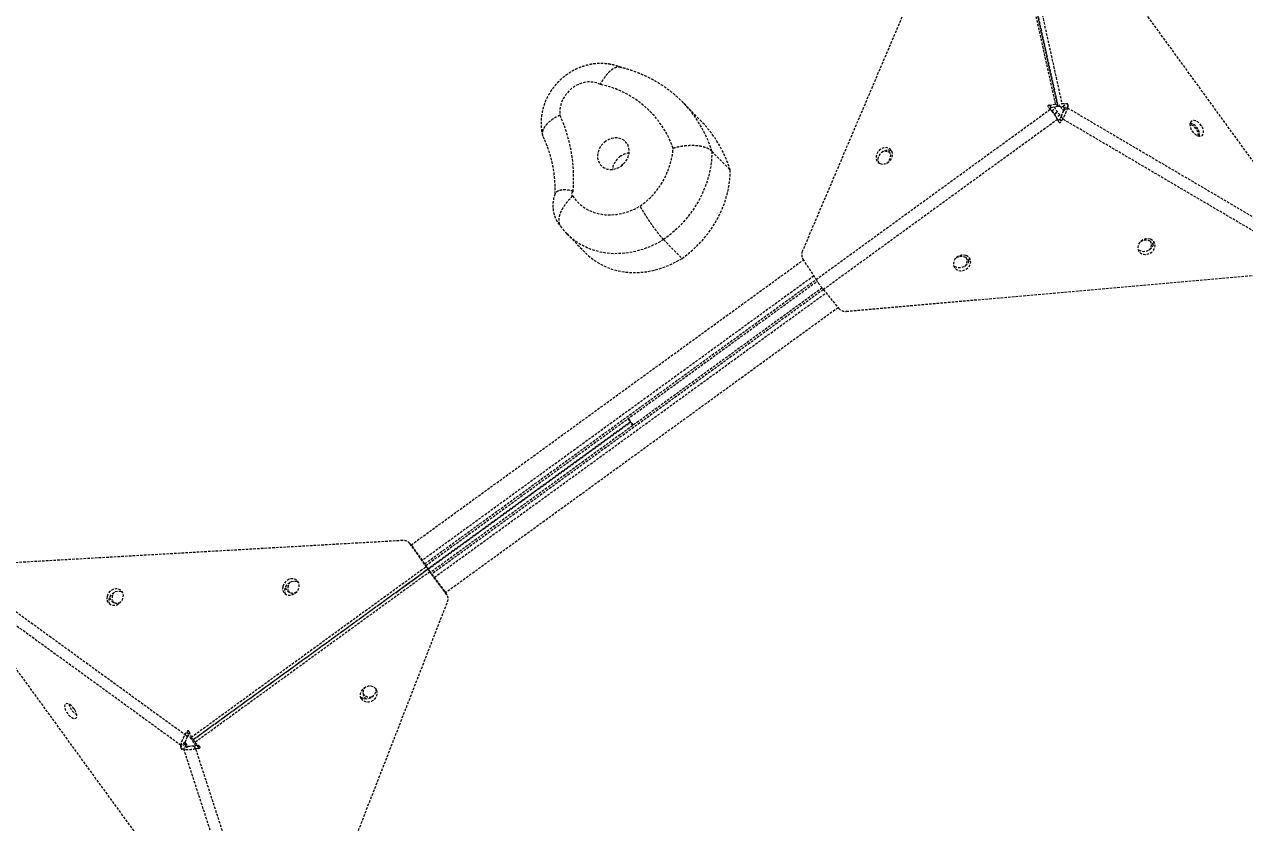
# Model space of a CAD drawing. Header units: millimetres. Extents: x -6061 to 5100, y -3651 to 3328.
# Drawn here: x -2573 to -1958, y -603 to -201 of the extents above; entities that cross this region are included whole.
import ezdxf

# ---------------------------------------------------------------- set-up
doc = ezdxf.new("R2010")
doc.units = ezdxf.units.MM
doc.linetypes.add('HIDDEN', pattern=[1.905, 1.27, -0.635])
for name, color, linetype in [('DIKOM_ОБЪЕКТ', 7, 'Continuous'), ('DIKOM_РАЗМЕР_ЗОНА', 7, 'Continuous'), ('DIKOM_РАЗМЕР_ОБЪЕКТА', 7, 'Continuous')]:
    doc.layers.add(name, color=color, linetype=linetype)
doc.styles.add('style1', font='arialbd.ttf', dxfattribs={"width": 0.8})
doc.dimstyles.new('1-50', dxfattribs={"dimtxt": 300, "dimasz": 200, "dimexe": 100, "dimexo": 0, "dimgap": 100, "dimtad": 1, "dimtxsty": 'style1', "dimcen": 200, "dimclrd": 7, "dimclre": 7, "dimclrt": 7, "dimadec": 1, "dimazin": 2, "dimtfac": 1, "dimtmove": 0, "dimatfit": 2, "dimfxl": 0, "dimlwd": 25, "dimlwe": 18, "dimarcsym": 0})

# ---------------------------------------------------------------- blocks, each defined once
blk = doc.blocks.new('*D0')
at = {"layer": 'Defpoints', "color": 0, "transparency": 16777216}
for p in [(3244.44, 1090.08), (-2954.24, -571.35), (3244.44, -1487.03)]:
    blk.add_point(p, dxfattribs=at)
at = {"layer": 'DIKOM_РАЗМЕР_ОБЪЕКТА', "color": 7, "lineweight": 18, "transparency": 16777216}
for p, q in [((3244.44, 1090.08), (3244.44, -1587.03)), ((-2954.24, -571.35), (-2954.24, -1587.03))]:
    blk.add_line(p, q, dxfattribs=at)
at = {"layer": 'DIKOM_РАЗМЕР_ОБЪЕКТА', "color": 7, "lineweight": 25, "transparency": 16777216}
blk.add_line((-2754.24, -1487.03), (3044.44, -1487.03), dxfattribs=at)
at = {"layer": 'DIKOM_РАЗМЕР_ОБЪЕКТА', "color": 7, "transparency": 16777216}
for points in [[(-2754.24, -1453.69), (-2754.24, -1520.36), (-2954.24, -1487.03)], [(3044.44, -1453.69), (3044.44, -1520.36), (3244.44, -1487.03)]]:
    blk.add_solid(points, dxfattribs=at)
at = {"layer": 'DIKOM_РАЗМЕР_ОБЪЕКТА', "color": 7, "transparency": 16777216, "insert": (279.31, -1118.98), "char_height": 300, "attachment_point": 5, "style": 'style1'}
blk.add_mtext('{\\fArial|b0|i0|c204|p34;\\H1.75x;6200}', dxfattribs=at)
blk = doc.blocks.new('*D1')
at = {"layer": 'Defpoints', "color": 0, "transparency": 16777216}
for p in [(2324.34, 3327.92), (-5419.16, -2822.08), (-1808.64, -2822.08)]:
    blk.add_point(p, dxfattribs=at)
at = {"layer": 'DIKOM_РАЗМЕР_ЗОНА', "color": 7, "lineweight": 18, "transparency": 16777216}
for p, q in [((2324.34, 3327.92), (-5519.16, 3327.92)), ((-1808.64, -2822.08), (-5519.16, -2822.08))]:
    blk.add_line(p, q, dxfattribs=at)
at = {"layer": 'DIKOM_РАЗМЕР_ЗОНА', "color": 7, "lineweight": 25, "transparency": 16777216}
blk.add_line((-5419.16, 3127.92), (-5419.16, -2622.08), dxfattribs=at)
at = {"layer": 'DIKOM_РАЗМЕР_ЗОНА', "color": 7, "transparency": 16777216}
for points in [[(-5452.49, 3127.92), (-5385.83, 3127.92), (-5419.16, 3327.92)], [(-5452.49, -2622.08), (-5385.83, -2622.08), (-5419.16, -2822.08)]]:
    blk.add_solid(points, dxfattribs=at)
at = {"layer": 'DIKOM_РАЗМЕР_ЗОНА', "color": 7, "transparency": 16777216, "insert": (-5787.21, -178.18), "char_height": 300, "attachment_point": 5, "rotation": 90, "style": 'style1'}
blk.add_mtext('{\\fArial|b0|i0|c204|p34;\\H1.75x;6150}', dxfattribs=at)
blk = doc.blocks.new('*D2')
at = {"layer": 'Defpoints', "color": 0, "transparency": 16777216}
for p in [(5097.78, 1174.32), (-4808.91, -571.39), (5097.78, -3550.63)]:
    blk.add_point(p, dxfattribs=at)
at = {"layer": 'DIKOM_РАЗМЕР_ЗОНА', "color": 7, "lineweight": 18, "transparency": 16777216}
for p, q in [((5097.78, 1174.32), (5097.78, -3650.63)), ((-4808.91, -571.39), (-4808.91, -3650.63))]:
    blk.add_line(p, q, dxfattribs=at)
at = {"layer": 'DIKOM_РАЗМЕР_ЗОНА', "color": 7, "lineweight": 25, "transparency": 16777216}
blk.add_line((-4608.91, -3550.63), (4897.78, -3550.63), dxfattribs=at)
at = {"layer": 'DIKOM_РАЗМЕР_ЗОНА', "color": 7, "transparency": 16777216}
for points in [[(-4608.91, -3517.3), (-4608.91, -3583.96), (-4808.91, -3550.63)], [(4897.78, -3517.3), (4897.78, -3583.96), (5097.78, -3550.63)]]:
    blk.add_solid(points, dxfattribs=at)
at = {"layer": 'DIKOM_РАЗМЕР_ЗОНА', "color": 7, "transparency": 16777216, "insert": (864.15, -3182.58), "char_height": 300, "attachment_point": 5, "style": 'style1'}
blk.add_mtext('{\\fArial|b0|i0|c204|p34;\\H1.75x;9900}', dxfattribs=at)
blk = doc.blocks.new('*D3')
at = {"layer": 'Defpoints', "color": 0, "transparency": 16777216}
for p in [(-3174.2, 1527.92), (2804.07, 1527.92), (-2373.39, -1022.08)]:
    blk.add_point(p, dxfattribs=at)
at = {"layer": 'DIKOM_РАЗМЕР_ОБЪЕКТА', "color": 7, "lineweight": 18, "transparency": 16777216}
for p, q in [((2804.07, 1527.92), (-3274.2, 1527.92)), ((-2373.39, -1022.08), (-3274.2, -1022.08))]:
    blk.add_line(p, q, dxfattribs=at)
at = {"layer": 'DIKOM_РАЗМЕР_ОБЪЕКТА', "color": 7, "lineweight": 25, "transparency": 16777216}
blk.add_line((-3174.2, -822.08), (-3174.2, 1327.92), dxfattribs=at)
at = {"layer": 'DIKOM_РАЗМЕР_ОБЪЕКТА', "color": 7, "transparency": 16777216}
for points in [[(-3207.54, 1327.92), (-3140.87, 1327.92), (-3174.2, 1527.92)], [(-3207.54, -822.08), (-3140.87, -822.08), (-3174.2, -1022.08)]]:
    blk.add_solid(points, dxfattribs=at)
at = {"layer": 'DIKOM_РАЗМЕР_ОБЪЕКТА', "color": 7, "transparency": 16777216, "insert": (-3542.25, 166.98), "char_height": 300, "attachment_point": 5, "rotation": 90, "style": 'style1'}
blk.add_mtext('{\\fArial|b0|i0|c204|p34;\\H1.75x;2550}', dxfattribs=at)

msp = doc.modelspace()

# ---------------------------------------------------------------- linework, layer by layer
at = {"layer": 'DIKOM_ОБЪЕКТ', "color": 7, "linetype": 'HIDDEN', "lineweight": 15}
for p, q in [((-2053.078, -241.013), (-2081.041, -114.351)), ((-2051.966, -242.154), (-2079.928, -115.492)), ((-2079.831, -115.483), (-2051.869, -242.146)), ((-2077.89, -114.073), (-2049.927, -240.735)), ((-1936.309, -293.534), (-2062.221, -120.249)), ((-2099.218, -123.514), (-2180.697, -315.103)), ((-2054.226, -231.917), (-2054.141, -231.855)), ((-2052.721, -238.732), (-2052.546, -239.077)), ((-2231.586, -249.84), (-2240.857, -240.329)), ((-2173.867, -329.471), (-2055.785, -243.67)), ((-2055.785, -243.67), (-2056.772, -242.724)), ((-2056.278, -241.562), (-2053.078, -241.013)), ((-2055.165, -242.703), (-2056.278, -241.562)), ((-2055.593, -243.867), (-2055.785, -243.67)), ((-2055.165, -242.703), (-2051.966, -242.154)), ((-2055.029, -244.425), (-2053.361, -243.213)), ((-2052.196, -244.928), (-2053.55, -245.912)), ((-2053.495, -245.996), (-2052.139, -245.01)), ((-2051.966, -242.154), (-2053.078, -241.013)), ((-2051.869, -242.146), (-2049.927, -240.735)), ((-2051.869, -242.146), (-2049.504, -242.204)), ((-2049.927, -240.735), (-2047.563, -240.793)), ((-2049.504, -242.204), (-2047.563, -240.793)), ((-2049.057, -244.316), (-2047.116, -242.905)), ((-2048.741, -243.255), (-2049.057, -244.316)), ((-2048.741, -243.255), (-2046.799, -241.844)), ((-2046.799, -241.844), (-2047.116, -242.905)), ((-2047.116, -242.905), (-1935.607, -308.444)), ((-2052.076, -248.774), (-2170.158, -334.575)), ((-2050.867, -246.615), (-2052.555, -247.84)), ((-2052.243, -248.458), (-2052.076, -248.774)), ((-2051.481, -250.005), (-2052.076, -248.774)), ((-2050.257, -247.138), (-2050.965, -248.484)), ((-2050.965, -248.484), (-2050.223, -249.894)), ((-2050.257, -247.138), (-2049.516, -248.549)), ((-2049.516, -248.549), (-2050.223, -249.894)), ((-1938.007, -314.087), (-2049.516, -248.549)), ((-2136.204, -264.399), (-2135.751, -264.632)), ((-2270.513, -270.577), (-2270.059, -270.294)), ((-2226.354, -264.847), (-2217.083, -274.357)), ((-2299.384, -306.534), (-2290.114, -316.045)), ((-2250.712, -309.368), (-2241.442, -318.879)), ((-2378.019, -463.29), (-2180.238, -319.594)), ((-2180.489, -319.205), (-2173.867, -329.471)), ((-2175.008, -327.703), (-2372.427, -471.136)), ((-2371.217, -472.856), (-2173.866, -329.473)), ((-2370.615, -473.711), (-2173.289, -330.345)), ((-2158.602, -345.51), (-1950.606, -327.154)), ((-2170.809, -333.758), (-2368.136, -477.124)), ((-2170.157, -334.576), (-2367.508, -477.96)), ((-2366.246, -479.643), (-2168.827, -336.209)), ((-2170.158, -334.575), (-2162.44, -344.046)), ((-2162.731, -343.689), (-2360.512, -487.386)), ((-2268.761, -399.71), (-2267.39, -401.261)), ((-2268.453, -399.486), (-2268.131, -399.85)), ((-2267.39, -401.261), (-2268.131, -399.85)), ((-2267.39, -401.261), (-2371.599, -476.969)), ((-2369.372, -475.475), (-2267.331, -401.342)), ((-2266.281, -403.122), (-2267.331, -401.342)), ((-2266.219, -402.483), (-2267.331, -401.342)), ((-2265.974, -402.898), (-2266.219, -402.483)), ((-2382.153, -461.083), (-2579.926, -472.399)), ((-2377.959, -463.351), (-2379.072, -462.21)), ((-2378.706, -462.651), (-2370.544, -474.253)), ((-2377.593, -463.793), (-2378.706, -462.651)), ((-2377.593, -463.793), (-2369.431, -475.394)), ((-2488.972, -560.3), (-2370.544, -474.253)), ((-2487.859, -561.441), (-2369.431, -475.394)), ((-2369.372, -475.475), (-2487.801, -561.522)), ((-2368.631, -476.886), (-2487.059, -562.933)), ((-2385.762, -487.382), (-2371.54, -477.05)), ((-2370.544, -474.253), (-2369.431, -475.394)), ((-2369.372, -475.475), (-2368.631, -476.886)), ((-2360.86, -486.823), (-2369.372, -475.475)), ((-2360.118, -488.234), (-2368.631, -476.886)), ((-2592.81, -485.672), (-2491.952, -558.943)), ((-2494.069, -564.381), (-2594.927, -491.109)), ((-2431.558, -676.602), (-2359.692, -491.997)), ((-2360.118, -488.234), (-2360.86, -486.823)), ((-2359.812, -488.719), (-2360.553, -487.308)), ((-2592.537, -504.793), (-2466.263, -678.587)), ((-2491.952, -558.943), (-2491.184, -557.553)), ((-2490.84, -560.085), (-2491.952, -558.943)), ((-2490.072, -558.695), (-2491.184, -557.553)), ((-2490.84, -560.085), (-2490.072, -558.695)), ((-2489.985, -557.485), (-2488.972, -560.3)), ((-2492.033, -563.734), (-2494.204, -565.311)), ((-2494.204, -565.311), (-2494.069, -564.381)), ((-2491.898, -562.803), (-2494.069, -564.381)), ((-2491.27, -564.784), (-2493.441, -566.362)), ((-2490.344, -564.943), (-2492.515, -566.52)), ((-2492.033, -563.734), (-2491.898, -562.803)), ((-2491.944, -563.12), (-2490.659, -564.889)), ((-2490.344, -564.943), (-2491.27, -564.784)), ((-2487.859, -561.441), (-2488.972, -560.3)), ((-2487.801, -561.522), (-2487.059, -562.933)), ((-2485.872, -564.476), (-2487.431, -564.777)), ((-2487.431, -564.777), (-2486.689, -566.187)), ((-2487.059, -562.933), (-2484.694, -564.767)), ((-2485.13, -565.886), (-2486.689, -566.187)), ((-2485.872, -564.476), (-2485.13, -565.886)), ((-2492.515, -566.52), (-2493.441, -566.362)), ((-2453.988, -685.087), (-2492.515, -566.52)), ((-2486.689, -566.187), (-2448.162, -684.754))]:
    msp.add_line(p, q, dxfattribs=at)
at = {"layer": 'DIKOM_ОБЪЕКТ', "color": 7, "linetype": 'HIDDEN', "lineweight": 15, "flags": 128}
for points in [[(-2282.605, -231.117), (-2284.465, -230.357), (-2286.478, -229.938), (-2288.589, -229.872), (-2290.741, -230.159), (-2292.873, -230.793), (-2294.929, -231.756), (-2296.851, -233.022), (-2298.588, -234.556), (-2300.091, -236.315), (-2301.318, -238.252), (-2302.238, -240.314), (-2302.824, -242.445), (-2303.061, -244.585), (-2302.942, -246.676)], [(-1981.445, -256.981), (-1980.506, -257.195), (-1979.681, -257.088), (-1979.037, -256.668), (-1978.626, -255.969), (-1978.481, -255.048), (-1978.613, -253.98), (-1979.013, -252.851), (-1979.648, -251.752), (-1980.466, -250.774), (-1981.401, -249.993), (-1982.377, -249.476), (-1983.316, -249.262), (-1984.141, -249.369), (-1984.785, -249.789), (-1985.196, -250.488), (-1985.342, -251.409), (-1985.209, -252.477), (-1984.809, -253.606), (-1984.174, -254.705), (-1983.356, -255.683), (-1982.421, -256.463), (-1981.445, -256.981)], [(-2279.896, -259.77), (-2281.231, -260.892), (-2282.354, -262.224), (-2283.218, -263.713), (-2283.788, -265.297), (-2284.042, -266.911), (-2283.967, -268.489), (-2283.568, -269.967), (-2282.862, -271.285), (-2281.876, -272.388), (-2280.651, -273.23), (-2279.237, -273.778), (-2277.693, -274.01), (-2276.081, -273.915), (-2274.467, -273.498), (-2272.918, -272.775), (-2271.497, -271.776), (-2270.262, -270.543), (-2269.263, -269.125), (-2268.542, -267.581), (-2268.129, -265.974), (-2268.039, -264.369), (-2268.276, -262.833), (-2268.832, -261.428), (-2269.683, -260.212), (-2270.794, -259.234), (-2272.12, -258.535), (-2273.607, -258.143), (-2275.193, -258.075), (-2276.814, -258.332), (-2278.404, -258.905), (-2279.896, -259.77)], [(-2141.6, -271.008), (-2140.502, -271.278), (-2139.32, -271.213), (-2138.149, -270.817), (-2137.084, -270.122), (-2136.211, -269.185), (-2135.602, -268.082), (-2135.305, -266.902), (-2135.344, -265.741), (-2135.717, -264.692), (-2136.393, -263.841), (-2137.317, -263.257), (-2138.415, -262.987), (-2139.597, -263.053), (-2140.768, -263.449), (-2141.834, -264.143), (-2142.706, -265.08), (-2143.316, -266.183), (-2143.613, -267.363), (-2143.573, -268.525), (-2143.2, -269.573), (-2142.524, -270.424), (-2141.6, -271.008)], [(-2142.053, -270.775), (-2142.088, -270.714), (-2142.461, -269.666), (-2142.5, -268.505), (-2142.203, -267.325), (-2141.593, -266.222), (-2140.721, -265.285), (-2139.656, -264.59), (-2138.485, -264.194), (-2137.302, -264.128), (-2136.204, -264.399)], [(-2138.22, -270.851), (-2137.549, -270.242), (-2136.802, -269.211), (-2136.346, -268.057), (-2136.218, -266.874), (-2136.428, -265.759), (-2136.96, -264.8), (-2137.714, -264.113)], [(-2271.941, -272.129), (-2271.443, -271.426), (-2270.513, -270.577)], [(-2226.354, -264.847), (-2226.53, -268.987), (-2227.079, -273.157), (-2227.997, -277.323), (-2229.275, -281.451), (-2230.904, -285.509), (-2232.87, -289.465), (-2235.158, -293.286), (-2237.751, -296.943), (-2240.626, -300.407), (-2243.762, -303.649), (-2247.133, -306.644), (-2250.712, -309.368)], [(-2241.442, -318.879), (-2237.862, -316.155), (-2234.491, -313.16), (-2231.356, -309.917), (-2228.48, -306.454), (-2225.888, -302.797), (-2223.6, -298.975), (-2221.633, -295.02), (-2220.004, -290.962), (-2218.726, -286.833), (-2217.809, -282.668), (-2217.26, -278.498), (-2217.083, -274.357)], [(-2296.617, -287.378), (-2294.945, -289.558), (-2293.004, -291.496), (-2290.818, -293.166), (-2288.416, -294.548), (-2285.826, -295.624), (-2283.082, -296.382), (-2280.218, -296.81), (-2277.27, -296.905), (-2274.274, -296.665), (-2271.269, -296.092), (-2268.292, -295.195), (-2265.381, -293.983), (-2262.571, -292.474)], [(-2250.712, -309.368), (-2254.099, -311.295), (-2257.597, -312.936), (-2261.179, -314.278), (-2264.816, -315.31), (-2268.477, -316.024), (-2272.135, -316.414), (-2275.759, -316.476), (-2279.319, -316.211), (-2282.788, -315.62), (-2286.137, -314.708), (-2289.339, -313.483), (-2292.369, -311.955), (-2295.201, -310.135), (-2297.813, -308.039), (-2299.331, -306.589)], [(-2005.318, -309.153), (-2006.493, -308.939), (-2007.733, -309.046), (-2008.937, -309.467), (-2010.008, -310.165), (-2010.859, -311.086), (-2011.42, -312.154), (-2011.647, -313.284), (-2011.521, -314.382), (-2011.053, -315.361), (-2010.279, -316.141), (-2009.263, -316.659), (-2008.088, -316.873), (-2006.848, -316.765), (-2005.644, -316.345), (-2004.573, -315.646), (-2003.722, -314.726), (-2003.161, -313.657), (-2002.934, -312.528), (-2003.06, -311.43), (-2003.529, -310.451), (-2004.302, -309.671), (-2005.318, -309.153)], [(-2003.766, -310.153), (-2003.676, -311.118), (-2003.903, -312.247), (-2004.464, -313.315), (-2005.315, -314.236), (-2006.386, -314.935), (-2007.59, -315.355), (-2008.83, -315.462), (-2010.005, -315.248), (-2011.021, -314.73), (-2011.557, -314.248)], [(-2290.114, -316.045), (-2288.542, -317.549), (-2285.93, -319.646), (-2283.098, -321.465), (-2280.069, -322.994), (-2276.867, -324.219), (-2273.518, -325.13), (-2270.049, -325.721), (-2266.488, -325.987), (-2262.865, -325.924), (-2259.207, -325.534), (-2255.545, -324.821), (-2251.909, -323.789), (-2248.327, -322.447), (-2244.828, -320.806), (-2241.442, -318.879)], [(-2098.266, -317.356), (-2099.441, -317.142), (-2100.681, -317.25), (-2101.886, -317.67), (-2102.956, -318.368), (-2103.807, -319.289), (-2104.368, -320.358), (-2104.595, -321.487), (-2104.469, -322.585), (-2104.001, -323.564), (-2103.227, -324.344), (-2102.212, -324.862), (-2101.036, -325.076), (-2099.796, -324.968), (-2098.592, -324.548), (-2097.521, -323.849), (-2096.671, -322.929), (-2096.109, -321.86), (-2095.882, -320.731), (-2096.008, -319.633), (-2096.477, -318.654), (-2097.25, -317.874), (-2098.266, -317.356)], [(-2096.714, -318.356), (-2096.624, -319.321), (-2096.851, -320.45), (-2097.412, -321.518), (-2098.263, -322.439), (-2099.334, -323.138), (-2100.538, -323.558), (-2101.778, -323.665), (-2102.953, -323.451), (-2103.969, -322.933), (-2104.505, -322.451)], [(-2377.959, -463.351), (-2377.896, -463.418), (-2377.593, -463.793)], [(-2531.345, -489.327), (-2531.441, -490.507), (-2531.2, -491.612), (-2530.64, -492.551), (-2529.807, -493.249), (-2528.768, -493.649), (-2527.608, -493.719), (-2526.421, -493.452), (-2525.303, -492.872), (-2524.343, -492.024), (-2523.622, -490.977), (-2523.195, -489.817), (-2523.099, -488.636), (-2523.34, -487.532), (-2523.9, -486.593), (-2524.733, -485.895), (-2525.772, -485.495), (-2526.931, -485.425), (-2528.119, -485.691), (-2529.237, -486.272), (-2530.196, -487.12), (-2530.918, -488.167), (-2531.345, -489.327)], [(-2442.707, -484.256), (-2442.803, -485.436), (-2442.562, -486.541), (-2442.002, -487.48), (-2441.169, -488.178), (-2440.131, -488.578), (-2438.971, -488.647), (-2437.783, -488.381), (-2436.665, -487.8), (-2435.706, -486.952), (-2434.984, -485.906), (-2434.557, -484.745), (-2434.461, -483.565), (-2434.703, -482.46), (-2435.263, -481.521), (-2436.095, -480.823), (-2437.134, -480.423), (-2438.294, -480.354), (-2439.481, -480.62), (-2440.599, -481.201), (-2441.559, -482.049), (-2442.281, -483.095), (-2442.707, -484.256)], [(-2441.227, -488.143), (-2441.449, -487.682), (-2441.691, -486.578), (-2441.595, -485.397), (-2441.168, -484.237), (-2440.446, -483.19), (-2439.487, -482.342), (-2438.369, -481.762), (-2437.181, -481.495), (-2436.022, -481.565), (-2434.983, -481.965), (-2434.924, -482)], [(-2439.158, -487.378), (-2439.709, -486.722), (-2440.106, -485.736)], [(-2529.865, -493.214), (-2530.087, -492.754), (-2530.329, -491.649), (-2530.232, -490.469), (-2529.806, -489.308), (-2529.084, -488.262), (-2528.125, -487.414), (-2527.006, -486.833), (-2525.819, -486.567), (-2524.659, -486.636), (-2523.621, -487.036), (-2523.562, -487.071)], [(-2527.796, -492.446), (-2528.345, -491.792), (-2528.743, -490.805)], [(-2360.86, -486.823), (-2360.598, -487.227), (-2360.553, -487.308)], [(-2403.295, -540.751), (-2402.579, -541.576), (-2401.605, -542.151), (-2400.455, -542.428), (-2399.219, -542.385), (-2398, -542.025), (-2396.895, -541.378), (-2395.995, -540.496), (-2395.371, -539.451), (-2395.075, -538.326), (-2395.13, -537.215), (-2395.532, -536.205), (-2396.249, -535.379), (-2397.222, -534.805), (-2398.373, -534.528), (-2399.608, -534.571), (-2400.827, -534.931), (-2401.932, -535.578), (-2402.833, -536.46), (-2403.457, -537.505), (-2403.753, -538.629), (-2403.698, -539.741), (-2403.295, -540.751)], [(-2395.89, -535.724), (-2395.872, -535.804), (-2395.816, -536.916), (-2396.113, -538.04), (-2396.736, -539.086), (-2397.637, -539.968), (-2398.742, -540.614), (-2399.961, -540.974), (-2401.196, -541.017), (-2402.347, -540.74), (-2403.32, -540.166), (-2403.679, -539.821)], [(-2547.073, -547.517), (-2547.663, -546.428), (-2548.415, -545.391), (-2549.268, -544.49), (-2550.152, -543.799), (-2550.996, -543.373), (-2551.731, -543.247), (-2552.298, -543.431), (-2552.65, -543.91), (-2552.761, -544.646), (-2552.619, -545.578), (-2552.238, -546.631), (-2551.647, -547.72), (-2550.895, -548.757), (-2550.043, -549.658), (-2549.159, -550.349), (-2548.315, -550.774), (-2547.58, -550.9), (-2547.013, -550.716), (-2546.66, -550.237), (-2546.55, -549.502), (-2546.691, -548.57), (-2547.073, -547.517)], [(-2547.732, -546.32), (-2547.832, -546.196), (-2548.348, -545.473)]]:
    msp.add_lwpolyline(points, dxfattribs=at)
at = {"layer": 'DIKOM_ОБЪЕКТ', "color": 7, "linetype": 'HIDDEN', "lineweight": 15}
for centre, radius, start, end in [((-2292.834, -279.793), 49.74, 19.324943, 78.13176), ((-2284.706, -282.815), 61.056, 17.114671, 43.999821), ((-2005.948, -211.324), 54.377, 214.564499, 217.64093), ((-2373.867, -278.662), 77.804, 355.210946, 24.274409), ((-2275.426, -292.32), 61.045, 17.112788, 44.097695), ((-1986.763, -256.765), 5.599, 356.841272, 75.286102), ((-1986.452, -256.528), 5.977, 353.593803, 78.415599), ((-2285.194, -260.189), 39.422, 305.019831, 355.425203), ((-2267.047, -275.322), 9.624, 124.371599, 171.975157), ((-2267.106, -274.894), 9.239, 96.121145, 125.564988), ((-2138.951, -268.405), 3.576, 43.84589, 120.52448), ((-2295.821, -286.351), 1.299, 113.263565, 232.227789), ((-2007.62, -314.486), 4.811, 62.759489, 126.460339), ((-2008.338, -312.041), 3.571, 312.15113, 28.167543), ((-2007.057, -313.072), 3.299, 15.642512, 60.21567), ((-2176.722, -316.958), 4.387, 154.977907, 210.811007), ((-2100.568, -322.685), 4.81, 62.75891, 126.334549), ((-2101.288, -320.24), 3.574, 311.971121, 28.15209), ((-2100.004, -321.271), 3.299, 15.60793, 60.217162), ((-2122.715, -296.204), 61.018, 213.03861, 218.965516), ((-2159.138, -341.157), 4.387, 221.191475, 277.027765), ((-2381.823, -464.93), 3.861, 36.174111, 94.908576), ((-2437.802, -483.893), 3.705, 193.568842, 304.659665), ((-2435.902, -484.998), 4.268, 135.916029, 189.95569), ((-2526.439, -488.959), 3.706, 193.609434, 304.752295), ((-2524.543, -490.065), 4.265, 136.022483, 190.000885), ((-2363.248, -490.494), 3.861, 337.092406, 35.833747), ((-2398.629, -537.879), 3.678, 126.751828, 239.06856), ((-2399.023, -536.313), 3.741, 208.341219, 299.796712), ((-2542.432, -541.826), 8.295, 192.149412, 239.850239), ((-2524.316, -587.989), 44.398, 31.772879, 40.222297)]:
    msp.add_arc(centre, radius, start, end, dxfattribs=at)
for centre, major_axis, ratio, start_param, end_param in [((-2056.125, -242.254), (0.848, 0.053), 0.8309953, 1.6994627, 3.7938578), ((-2055.012, -243.395), (0.848, 0.053), 0.8309953, 1.6994627, 3.5428659), ((-2049.352, -242.896), (-0.441, 0.607), 0.7550254, 3.665094, 5.7594891), ((-2047.41, -241.485), (-0.441, 0.607), 0.7550254, 3.665094, 5.7594891), ((-2051.576, -248.125), (0.313, 0.79), 0.8310079, 2.8016755, 4.5835885), ((-2050.834, -249.535), (0.313, 0.79), 0.8310079, 2.4891934, 4.5835885), ((-2490.632, -557.955), (0.297, 0.843), 0.7500043, 5.5398756, 7.6342707), ((-2489.519, -559.096), (0.297, 0.843), 0.7500043, 0.6866848, 1.3510854), ((-2493.652, -565.712), (-0.441, 0.607), 0.5627972, 0.5236631, 2.6180583), ((-2491.481, -564.135), (-0.441, 0.607), 0.5627972, 0.5236631, 2.6180583), ((-2486.083, -563.826), (0.894, 0.022), 0.7500222, 4.9321733, 5.5966755), ((-2485.341, -565.237), (0.894, 0.022), 0.7500222, 4.9321733, 7.0265684)]:
    msp.add_ellipse(centre, major_axis=major_axis, ratio=ratio, start_param=start_param, end_param=end_param, dxfattribs=at)
for points, knots in [([(-2271.884, -222.686), (-2272.724, -222.354), (-2274.439, -221.676), (-2277.161, -221.012), (-2279.984, -220.612), (-2282.859, -220.515), (-2285.756, -220.717), (-2288.647, -221.22), (-2291.502, -222.019), (-2294.29, -223.109), (-2296.981, -224.48), (-2299.545, -226.12), (-2301.951, -228.013), (-2304.171, -230.139), (-2306.179, -232.478), (-2307.949, -235.005), (-2309.459, -237.693), (-2310.687, -240.511), (-2311.617, -243.428), (-2312.234, -246.409), (-2312.532, -249.416), (-2312.496, -252.41), (-2312.22, -254.876), (-2311.891, -256.316), (-2311.782, -256.794)], [0, 0, 0, 0, 0.0429267, 0.0876508, 0.1325841, 0.1777822, 0.2232825, 0.2691018, 0.3152426, 0.361685, 0.4084019, 0.4553596, 0.5025217, 0.5498613, 0.5973443, 0.6449365, 0.6925982, 0.7402841, 0.7879317, 0.8354725, 0.882829, 0.9299271, 0.9767056, 1, 1, 1, 1]), ([(-2272.456, -222.538), (-2272.572, -222.496), (-2273.068, -222.317), (-2274.08, -222.411), (-2275.439, -222.825), (-2276.865, -223.671), (-2278.282, -224.87), (-2279.683, -226.421), (-2281.149, -228.451), (-2282.103, -230.111), (-2282.597, -231.102), (-2282.605, -231.117)], [0, 0, 0, 0, 0.0392997, 0.1680804, 0.3005916, 0.4294883, 0.5621135, 0.6913469, 0.8243052, 0.9973741, 1, 1, 1, 1]), ([(-2240.801, -240.425), (-2241.621, -239.592), (-2243.489, -237.695), (-2246.665, -235.003), (-2250.265, -232.317), (-2254.06, -229.889), (-2258.028, -227.721), (-2262.155, -225.819), (-2266.431, -224.205), (-2269.878, -223.121), (-2271.914, -222.64), (-2272.45, -222.514)], [0, 0, 0, 0, 0.0958621, 0.2183901, 0.3409247, 0.4635226, 0.5862641, 0.7091953, 0.8323732, 0.9558345, 1, 1, 1, 1]), ([(-2052.076, -248.774), (-2052.346, -248.302), (-2052.838, -247.438), (-2053.736, -246.071), (-2054.748, -244.795), (-2055.422, -244.064), (-2055.785, -243.67)], [0, 0, 0, 0, 0.2731939, 0.5000107, 0.7304013, 1, 1, 1, 1]), ([(-2054.168, -245.226), (-2054.369, -245.048), (-2054.782, -244.683), (-2055.318, -244.143), (-2055.593, -243.867)], [0, 0, 0, 0, 0.4879501, 1, 1, 1, 1]), ([(-2053.06, -246.788), (-2053.089, -246.718), (-2053.203, -246.436), (-2053.518, -245.919), (-2053.905, -245.456), (-2054.139, -245.263), (-2054.194, -245.219)], [0, 0, 0, 0, 0.1234889, 0.5008995, 0.8839794, 1, 1, 1, 1]), ([(-2053.786, -242.467), (-2053.611, -242.782), (-2053.031, -243.827), (-2051.899, -245.431), (-2050.868, -246.631), (-2050.384, -247.195)], [0, 0, 0, 0, 0.1860067, 0.617352, 1, 1, 1, 1]), ([(-2049.057, -244.316), (-2049.152, -244.519), (-2049.324, -244.886), (-2049.662, -245.581), (-2049.958, -246.357), (-2050.152, -246.863), (-2050.257, -247.138)], [0, 0, 0, 0, 0.2754602, 0.4999428, 0.7277798, 1, 1, 1, 1]), ([(-2047.116, -242.905), (-2047.242, -243.351), (-2047.473, -244.166), (-2048.071, -245.585), (-2048.721, -247.078), (-2049.237, -248.033), (-2049.516, -248.549)], [0, 0, 0, 0, 0.27318174, 0.5000164, 0.73038882, 1, 1, 1, 1]), ([(-2302.942, -246.676), (-2302.956, -246.683), (-2303.978, -247.127), (-2305.664, -248), (-2307.743, -249.419), (-2309.31, -250.789), (-2310.551, -252.224), (-2311.406, -253.652), (-2311.886, -255.064), (-2311.909, -256.364), (-2311.769, -257.215), (-2311.519, -257.566), (-2311.514, -257.573)], [0, 0, 0, 0, 0.0022856, 0.1623487, 0.2806655, 0.4023824, 0.5201886, 0.6413758, 0.7589566, 0.8799258, 0.9975001, 1, 1, 1, 1]), ([(-2052.243, -248.458), (-2052.413, -248.127), (-2052.746, -247.482), (-2052.958, -246.997), (-2053.061, -246.761)], [0, 0, 0, 0, 0.5127773, 1, 1, 1, 1]), ([(-2311.608, -257.392), (-2311.329, -257.974), (-2310.455, -259.794), (-2309.173, -262.969), (-2307.875, -266.963), (-2306.857, -271.083), (-2306.116, -275.307), (-2305.67, -279.623), (-2305.487, -283.461), (-2305.572, -285.882), (-2305.605, -286.815)], [0, 0, 0, 0, 0.067015, 0.2095234, 0.3515172, 0.4928091, 0.6334105, 0.7733671, 0.9127348, 1, 1, 1, 1]), ([(-2226.354, -264.847), (-2226.702, -264.54), (-2227.4, -263.927), (-2228.904, -263.182), (-2230.701, -262.597), (-2232.768, -262.19), (-2235.045, -261.978), (-2237.472, -261.957), (-2239.984, -262.135), (-2242.829, -262.547), (-2244.795, -263.01), (-2245.885, -263.329), (-2245.897, -263.333)], [0, 0, 0, 0, 0.10582337, 0.21165581, 0.31746411, 0.42327586, 0.52946674, 0.63566797, 0.74287492, 0.85008886, 0.99828427, 1, 1, 1, 1]), ([(-2305.453, -286.262), (-2305.697, -286.963), (-2306.201, -288.411), (-2306.555, -290.717), (-2306.599, -293.089), (-2306.29, -295.434), (-2305.652, -297.695), (-2304.693, -299.813), (-2303.576, -301.628), (-2302.673, -302.627), (-2302.284, -303.058)], [0, 0, 0, 0, 0.1233003, 0.2548051, 0.3862781, 0.5172192, 0.6472278, 0.7760311, 0.9034749, 1, 1, 1, 1]), ([(-2296.334, -285.158), (-2296.341, -285.155), (-2296.831, -284.888), (-2297.907, -284.548), (-2299.597, -284.287), (-2301.316, -284.269), (-2302.891, -284.496), (-2304.146, -284.932), (-2305.052, -285.518), (-2305.325, -286.017), (-2305.459, -286.26)], [0, 0, 0, 0, 0.001577, 0.1186159, 0.2399529, 0.3915516, 0.5475879, 0.6978924, 0.8524668, 1, 1, 1, 1]), ([(-2296.617, -287.378), (-2296.626, -287.387), (-2297.408, -288.197), (-2298.784, -289.618), (-2300.461, -291.726), (-2301.732, -293.654), (-2302.696, -295.565), (-2303.337, -297.406), (-2303.624, -299.129), (-2303.544, -300.678), (-2303.216, -301.853), (-2302.792, -302.4), (-2302.641, -302.594)], [0, 0, 0, 0, 0.0017731, 0.150491, 0.2630707, 0.3756566, 0.4881633, 0.6006692, 0.713151, 0.8256331, 0.938117, 1, 1, 1, 1]), ([(-2250.712, -309.368), (-2251.042, -309.017), (-2251.703, -308.313), (-2252.89, -306.889), (-2254.183, -305.237), (-2255.558, -303.382), (-2256.974, -301.379), (-2258.391, -299.286), (-2259.769, -297.161), (-2261.191, -294.866), (-2262.095, -293.321), (-2262.56, -292.493), (-2262.571, -292.474)], [0, 0, 0, 0, 0.1073026, 0.2146138, 0.3219201, 0.4292222, 0.5365488, 0.6438759, 0.7512541, 0.8586367, 0.9966437, 1, 1, 1, 1]), ([(-2302.675, -302.617), (-2302.587, -302.744), (-2301.857, -303.794), (-2300.75, -305.14), (-2299.623, -306.249), (-2299.297, -306.569)], [0, 0, 0, 0, 0.0888541, 0.7363306, 1, 1, 1, 1]), ([(-2494.069, -564.381), (-2494.005, -563.981), (-2493.889, -563.249), (-2493.392, -561.903), (-2492.787, -560.443), (-2492.245, -559.469), (-2491.952, -558.943)], [0, 0, 0, 0, 0.27319635, 0.50001763, 0.73040592, 1, 1, 1, 1]), ([(-2491.898, -562.803), (-2491.838, -562.626), (-2491.728, -562.304), (-2491.445, -561.648), (-2491.168, -560.887), (-2490.956, -560.367), (-2490.84, -560.085)], [0, 0, 0, 0, 0.2754622, 0.4999082, 0.7277902, 1, 1, 1, 1]), ([(-2487.431, -564.777), (-2487.739, -564.802), (-2488.299, -564.849), (-2489.112, -564.87), (-2489.823, -564.928), (-2490.16, -564.938), (-2490.344, -564.943)], [0, 0, 0, 0, 0.27543673, 0.49994946, 0.72778464, 1, 1, 1, 1]), ([(-2486.689, -566.187), (-2487.287, -566.307), (-2488.38, -566.527), (-2489.964, -566.643), (-2491.392, -566.69), (-2492.121, -566.58), (-2492.515, -566.52)], [0, 0, 0, 0, 0.2731889, 0.5000054, 0.7304057, 1, 1, 1, 1])]:
    msp.add_open_spline(points, degree=3, knots=knots, dxfattribs=at)

# ---------------------------------------------------------------- dimensions: what is measured, and where the dimension line sits
at = {"layer": 'DIKOM_РАЗМЕР_ЗОНА'}
dim = msp.add_linear_dim(base=(-5419.159, -2822.077), p1=(2324.34, 3327.923), p2=(-1808.638, -2822.077), angle=90, text='{\\fArial|b0|i0|c204|p34;\\H1.75x;<>}', dimstyle='1-50', dxfattribs=at)
dim.commit()
dim.dimension.update_dxf_attribs({"geometry": '*D1', "text_midpoint": (-5419.159, -178.183), "dimtype": 160})
dim = msp.add_linear_dim(base=(5097.777, -3550.63), p1=(-4808.913, -571.389), p2=(5097.777, 1174.316), text='{\\fArial|b0|i0|c204|p34;\\H1.75x;9900}', dimstyle='1-50', dxfattribs=at)
dim.commit()
dim.dimension.update_dxf_attribs({"geometry": '*D2', "text_midpoint": (864.153, -3550.63), "dimtype": 160})
at = {"layer": 'DIKOM_РАЗМЕР_ОБЪЕКТА'}
dim = msp.add_linear_dim(base=(-3174.204, 1527.923), p1=(-2373.391, -1022.077), p2=(2804.073, 1527.923), angle=90, text='{\\fArial|b0|i0|c204|p34;\\H1.75x;<>}', dimstyle='1-50', dxfattribs=at)
dim.commit()
dim.dimension.update_dxf_attribs({"geometry": '*D3', "text_midpoint": (-3174.204, 166.976), "dimtype": 160})
dim = msp.add_linear_dim(base=(3244.443, -1487.027), p1=(-2954.235, -571.349), p2=(3244.443, 1090.082), text='{\\fArial|b0|i0|c204|p34;\\H1.75x;6200}', dimstyle='1-50', dxfattribs=at)
dim.commit()
dim.dimension.update_dxf_attribs({"geometry": '*D0', "text_midpoint": (279.308, -1487.027), "dimtype": 160})

doc.saveas('drawing.dxf')
